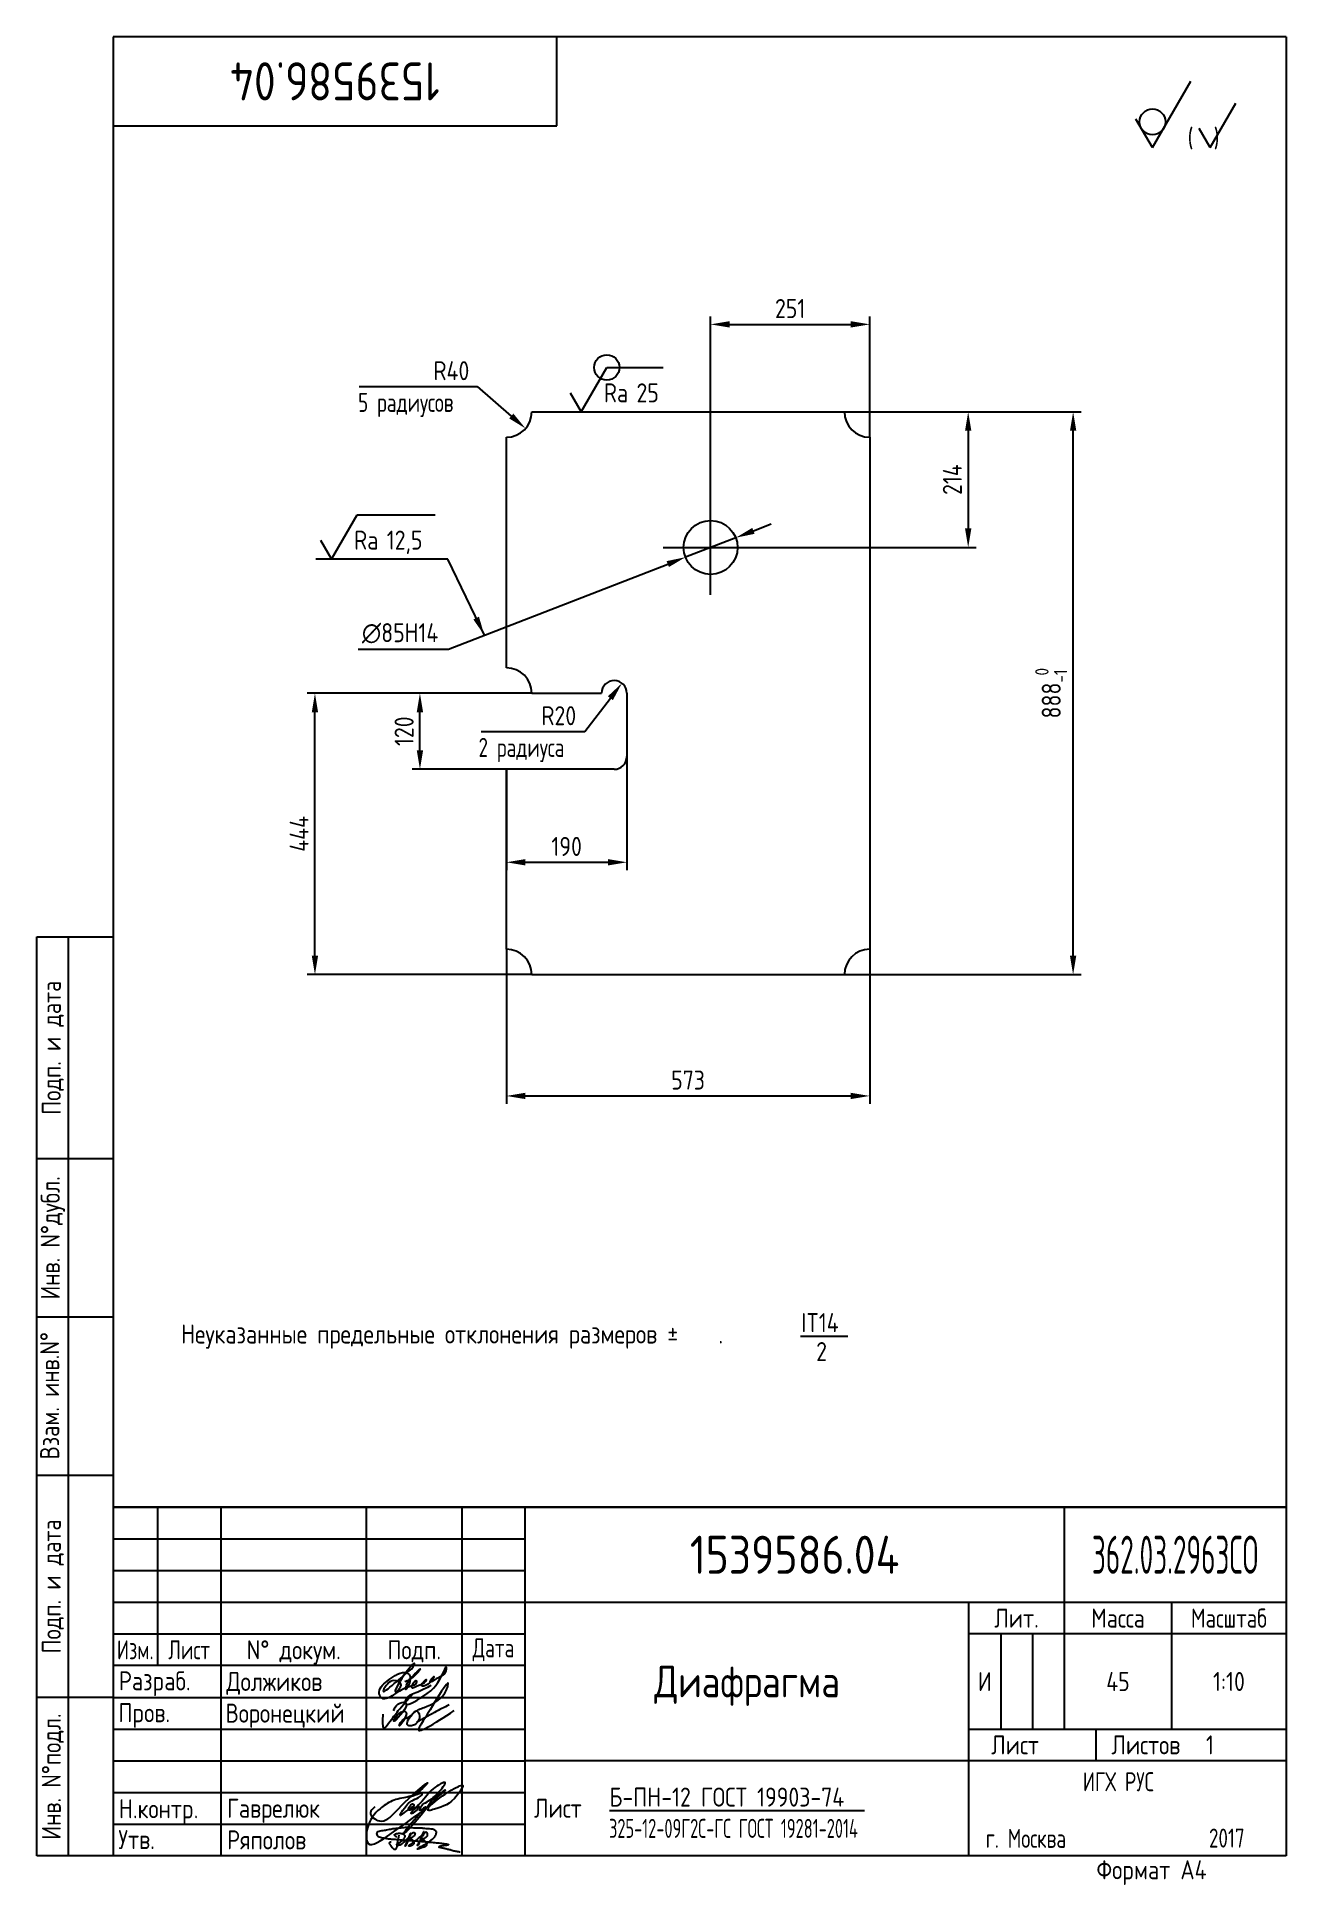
# Paper-space layout 'A4_protect' of a CAD drawing. Header units: millimetres. Extents: x 254 to 451, y 0 to 292.
# The model-space entities are those that its viewports show. They can reach past a viewport. Long polylines and large blocks are cut down to what shows.
import ezdxf
from ezdxf.enums import TextEntityAlignment as Align

# ---------------------------------------------------------------- set-up
doc = ezdxf.new("R2010")
doc.units = ezdxf.units.MM
doc.header["$LTSCALE"] = 0.3
doc.linetypes.add('CENTER', pattern=[50.8, 31.75, -6.35, 6.35, -6.35])
for name, color, linetype in [('Bord', 1, 'Continuous'), ('Cen', 5, 'CENTER'), ('Cont', 6, 'Continuous'), ('Dim', 7, 'Continuous'), ('Text', 3, 'Continuous'), ('Textb', 6, 'Continuous'), ('Vporti', 7, 'Continuous')]:
    doc.layers.add(name, color=color, linetype=linetype)
doc.layers.get('Vporti').off()
doc.styles.add('Style1', font='romans.shx', dxfattribs={"width": 0.8})
doc.dimstyles.new('DIA10', dxfattribs={"dimscale": 10, "dimtxt": 3, "dimasz": 3, "dimexe": 0.18, "dimexo": 0.0625, "dimgap": 1, "dimtad": 1, "dimtih": 1, "dimtoh": 1, "dimdec": 0, "dimdsep": 46, "dimtxsty": 'Style1', "dimcen": 0, "dimclrt": 3, "dimadec": 0, "dimazin": 0, "dimtfac": 1, "dimtdec": 0, "dimtmove": 0, "dimatfit": 3, "dimfxl": 1, "dimtolj": 1, "dimarcsym": 0})
doc.dimstyles.new('Lin_10', dxfattribs={"dimscale": 10, "dimtxt": 3, "dimasz": 3, "dimexe": 1.25, "dimexo": 0, "dimgap": 1, "dimtad": 1, "dimdec": 1, "dimtxsty": 'Style1', "dimcen": 2.5, "dimclrt": 3, "dimadec": 0, "dimazin": 0, "dimtfac": 1, "dimtdec": 1, "dimtmove": 0, "dimatfit": 3, "dimldrblk": 'DOT', "dimfxl": 1, "dimarcsym": 0})
doc.dimstyles.new('Rad-10', dxfattribs={"dimscale": 10, "dimtxt": 3, "dimasz": 3, "dimexe": 1.25, "dimexo": 0, "dimgap": 1, "dimtad": 1, "dimtoh": 1, "dimdec": 3, "dimtxsty": 'Style1', "dimcen": 2.5, "dimclrt": 3, "dimadec": 0, "dimazin": 0, "dimtfac": 1, "dimtdec": 3, "dimtmove": 1, "dimatfit": 1, "dimfxl": 1, "dimarcsym": 0})

# ---------------------------------------------------------------- blocks, each defined once
blk = doc.blocks.new('A4')
at = {"layer": 'Bord'}
for p, q in [((20, 55), (85, 55)), ((20, 50), (85, 50)), ((20, 45), (85, 45)), ((160, 40), (160, 25)), ((165, 40), (165, 25)), ((20, 30), (85, 30)), ((20, 25), (85, 25)), ((20, 20), (85, 20)), ((20, 15), (85, 15)), ((20, 10), (85, 10))]:
    blk.add_line(p, q, dxfattribs=at)
at = {"layer": 'Cont'}
for p, q in [((205, 292), (20, 292)), ((20, 292), (20, 5)), ((90, 278), (90, 292)), ((205, 292), (205, 5)), ((20, 278), (90, 278)), ((8, 5), (8, 150)), ((8, 150), (20, 150)), ((13, 5), (13, 150)), ((8, 115), (20, 115)), ((20, 90), (8, 90)), ((20, 65), (8, 65)), ((205, 60), (20, 60)), ((20, 60), (205, 60)), ((27, 60), (27, 35)), ((37, 60), (37, 5)), ((60, 5), (60, 60)), ((75, 60), (75, 5)), ((85, 5), (85, 60)), ((170, 60), (170, 25)), ((85, 45), (205, 45)), ((155, 5), (155, 45)), ((187, 25), (187, 45)), ((20, 40), (85, 40)), ((205, 40), (155, 40)), ((85, 35), (20, 35)), ((20, 30), (8, 30)), ((155, 25), (205, 25)), ((175, 25), (175, 20)), ((205, 20), (85, 20)), ((20, 5), (8, 5)), ((205, 5), (20, 5))]:
    blk.add_line(p, q, dxfattribs=at)
at = {"layer": 'Text', "style": 'Style1', "width": 0.8}
for s, p in [('Подп. и дата', (10.5, 132.5)), ('Инв. N%%dдубл.', (10.5, 102.5)), ('Взам. инв.N%%d ', (10, 78.38)), ('Подп. и дата', (10.5, 47.5)), ('Инв. N%%dподл.', (10.5, 17.5))]:
    blk.add_text(s, height=3, rotation=90, dxfattribs=at).set_placement(p, align=Align.MIDDLE)
at = {"layer": 'Text', "style": 'Style1'}
for s, width, p in [('Лит.', 0.8, (162.5, 42.5)), ('Масса', 0.8, (178.5, 42.5)), ('Масштаб', 0.75, (196, 42.5)), ('Изм.', 0.7, (23.5, 37.5)), ('Лист', 0.7, (32, 37.5)), ('N%%d докум.', 0.8, (48.5, 37.5)), ('Подп.', 0.8, (67.5, 37.5)), ('Лист', 0.8, (162.27, 22.5)), ('Листов', 0.8, (182.9, 22.5))]:
    blk.add_text(s, height=3, dxfattribs=dict(at, width=width)).set_placement(p, align=Align.MIDDLE_CENTER)
at = {"layer": 'Text', "style": 'Style1', "width": 0.7}
for s, p in [('Дата', (80, 37.5)), ('ИГХ РУС', (178.57, 16.69))]:
    blk.add_text(s, height=3, dxfattribs=at).set_placement(p, align=Align.MIDDLE)
at = {"layer": 'Text', "style": 'Style1'}
for s, width, p in [('Разpаб.', 0.8, (20.92, 31.1)), ('Пpов.', 0.8, (20.84, 26.08)), ('Н.контp.', 0.8, (20.92, 10.92)), ('Утв.', 0.8, (20.84, 6.06)), ('г. Москва', 0.7, (157.64, 6.25)), ('Фоpмат А4', 0.8, (175.11, 1.29))]:
    blk.add_text(s, height=3, dxfattribs=dict(at, width=width)).set_placement(p)
for tag, p, width in [('ФИО', (39, 31), 0.8), ('ФИО', (39, 26), 0.8), ('ГОСТ_СОРТАМЕНТА', (98.19, 14), 0.8), ('ФИО', (39, 11), 0.8), ('ФИО', (39, 6), 0.8), ('2017', (192.85, 6.29), 0.7)]:
    blk.add_attdef(tag, p, '', height=3, dxfattribs=dict(at, width=width))
at = {"layer": 'Text', "style": 'Style1', "width": 0.8}
for tag, p in [('И', (157.49, 32.5)), ('700', (178.5, 32.5)), ('1:20', (196, 32.5))]:
    blk.add_attdef(tag, text='', height=3, dxfattribs=at).set_placement(p, align=Align.MIDDLE)
blk.add_attdef('Сборочный_чертеж', text='', height=3, dxfattribs=at).set_placement((120, 21.3), align=Align.CENTER)
for tag, p in [('1', (171.12, 22.5)), ('2', (193, 22.5))]:
    blk.add_attdef(tag, text='', height=3, dxfattribs=at).set_placement(p, align=Align.MIDDLE_CENTER)
blk.add_attdef('ЛИСТ', text='', height=3, dxfattribs=at).set_placement((85.99, 12.5), align=Align.MIDDLE_LEFT)
at = {"layer": 'Text', "style": 'Style1', "width": 0.7}
blk.add_attdef('%%OГОСТ_ТЕХ._ТРЕБОВАНИЙ', text='', height=3, dxfattribs=at).set_placement((98.19, 8), align=Align.BOTTOM_LEFT)
at = {"layer": 'Textb', "style": 'Style1', "width": 0.8}
blk.add_attdef('1234567', (81, 290), '', height=6, rotation=180, dxfattribs=at)
blk.add_attdef('1234567', (123.4, 48), '', height=6, dxfattribs=at)
for tag, height, p in [('123ХЯ', 6, (183.62, 48)), ('НАИМЕНОВАНИЕ', 5, (120, 30))]:
    blk.add_attdef(tag, text='', height=height, dxfattribs=at).set_placement(p, align=Align.CENTER)
blk = doc.blocks.new('sherISO_12')
at = {"layer": 'Cont'}
for q in [(-15, -6.96), (-23.66, -12.96)]:
    blk.add_line((-21.06, -17.46), q, dxfattribs=at)
blk.add_circle((-21.06, -13.39), 2.03, dxfattribs=at)
at = {"layer": 'Text'}
for q in [(-7.92, -10.46), (-13.69, -14.46)]:
    blk.add_line((-11.96, -17.46), q, dxfattribs=at)
at = {"layer": 'Text', "style": 'Style1', "width": 0.8}
blk.add_text('(  )', height=3, dxfattribs=at).set_placement((-15.53, -17.46))
blk = doc.blocks.new('A$C3427693D')
at = {"layer": 'Text'}
blk.add_line((0, 3.92), (7.46, 3.92), dxfattribs=at)
at = {"layer": 'Text', "style": 'Style1', "width": 0.8}
for s, p in [('IT14', (0.13, 4.57)), ('2', (2.49, 0))]:
    blk.add_text(s, height=3, dxfattribs=at).set_placement(p)
blk = doc.blocks.new('*D12')
at = {"layer": 'Defpoints', "color": 0, "transparency": 16777216}
for p in [(5191.2, 1612.3), (5764.2, 1612.3), (5764.2, 1380.8)]:
    blk.add_point(p, dxfattribs=at)
at = {"layer": 'Dim', "color": 0, "lineweight": -2, "transparency": 16777216}
for p, q in [((5191.2, 1612.3), (5191.2, 1368.3)), ((5764.2, 1612.3), (5764.2, 1368.3)), ((5221.2, 1380.8), (5734.2, 1380.8))]:
    blk.add_line(p, q, dxfattribs=at)
at = {"layer": 'Dim', "color": 0, "transparency": 16777216}
for points in [[(5221.2, 1385.8), (5221.2, 1375.8), (5191.2, 1380.8)], [(5734.2, 1385.8), (5734.2, 1375.8), (5764.2, 1380.8)]]:
    blk.add_solid(points, dxfattribs=at)
at = {"layer": 'Dim', "color": 3, "transparency": 16777216, "insert": (5477.7, 1405.8), "char_height": 30, "attachment_point": 5, "style": 'Style1'}
blk.add_mtext('573', dxfattribs=at)
blk = doc.blocks.new('_Dot')
at = {"color": 0, "linetype": 'ByBlock', "lineweight": -2}
blk.add_line((-0.5, 0), (-1, 0), dxfattribs=at)
at = {"color": 0, "linetype": 'ByBlock', "const_width": 0.5}
blk.add_lwpolyline([(-0.25, 0, 1), (0.25, 0, 1)], format="xyb", close=True, dxfattribs=at)
blk = doc.blocks.new('*D13')
at = {"layer": 'Defpoints', "color": 0, "transparency": 16777216}
for p in [(5724.2, 2460.3), (6085, 2460.3), (5724.2, 1572.3)]:
    blk.add_point(p, dxfattribs=at)
at = {"layer": 'Dim', "color": 0, "lineweight": -2, "transparency": 16777216}
for p, q in [((5724.2, 2460.3), (6097.5, 2460.3)), ((6085, 1602.3), (6085, 2430.3)), ((5724.2, 1572.3), (6097.5, 1572.3))]:
    blk.add_line(p, q, dxfattribs=at)
at = {"layer": 'Dim', "color": 0, "transparency": 16777216}
for points in [[(6080, 2430.3), (6090, 2430.3), (6085, 2460.3)], [(6080, 1602.3), (6090, 1602.3), (6085, 1572.3)]]:
    blk.add_solid(points, dxfattribs=at)
at = {"layer": 'Dim', "color": 3, "transparency": 16777216, "insert": (6050.5, 2016.3), "char_height": 30, "attachment_point": 5, "rotation": 90, "style": 'Style1'}
blk.add_mtext('\\A1;888{\\H0.7x;\\S 0^ -1;}', dxfattribs=at)
blk = doc.blocks.new('*D14')
at = {"layer": 'Defpoints', "color": 0, "transparency": 16777216}
for p in [(4889.2, 2016.3), (5231.2, 2016.3), (5231.2, 1572.3)]:
    blk.add_point(p, dxfattribs=at)
at = {"layer": 'Dim', "color": 0, "lineweight": -2, "transparency": 16777216}
for p, q in [((5231.2, 2016.3), (4876.7, 2016.3)), ((4889.2, 1602.3), (4889.2, 1986.3)), ((5231.2, 1572.3), (4876.7, 1572.3))]:
    blk.add_line(p, q, dxfattribs=at)
at = {"layer": 'Dim', "color": 0, "transparency": 16777216}
for points in [[(4884.2, 1986.3), (4894.2, 1986.3), (4889.2, 2016.3)], [(4884.2, 1602.3), (4894.2, 1602.3), (4889.2, 1572.3)]]:
    blk.add_solid(points, dxfattribs=at)
at = {"layer": 'Dim', "color": 3, "transparency": 16777216, "insert": (4864.2, 1794.3), "char_height": 30, "attachment_point": 5, "rotation": 90, "style": 'Style1'}
blk.add_mtext('444', dxfattribs=at)
blk = doc.blocks.new('*D15')
at = {"layer": 'Defpoints', "color": 0, "transparency": 16777216}
for p in [(5054.8, 2016.3), (5231.2, 2016.3), (5191.2, 1896.3)]:
    blk.add_point(p, dxfattribs=at)
at = {"layer": 'Dim', "color": 0, "lineweight": -2, "transparency": 16777216}
for p, q in [((5231.2, 2016.3), (5042.3, 2016.3)), ((5054.8, 1926.3), (5054.8, 1986.3)), ((5191.2, 1896.3), (5042.3, 1896.3))]:
    blk.add_line(p, q, dxfattribs=at)
at = {"layer": 'Dim', "color": 0, "transparency": 16777216}
for points in [[(5049.8, 1986.3), (5059.8, 1986.3), (5054.8, 2016.3)], [(5049.8, 1926.3), (5059.8, 1926.3), (5054.8, 1896.3)]]:
    blk.add_solid(points, dxfattribs=at)
at = {"layer": 'Dim', "color": 3, "transparency": 16777216, "insert": (5029.8, 1956.3), "char_height": 30, "attachment_point": 5, "rotation": 90, "style": 'Style1'}
blk.add_mtext('120', dxfattribs=at)
blk = doc.blocks.new('*D16')
at = {"layer": 'Defpoints', "color": 0, "transparency": 16777216}
for p in [(5191.2, 1896.3), (5381.2, 1916.3), (5381.2, 1749.5)]:
    blk.add_point(p, dxfattribs=at)
at = {"layer": 'Dim', "color": 0, "lineweight": -2, "transparency": 16777216}
for p, q in [((5191.2, 1896.3), (5191.2, 1737)), ((5381.2, 1916.3), (5381.2, 1737)), ((5221.2, 1749.5), (5351.2, 1749.5))]:
    blk.add_line(p, q, dxfattribs=at)
at = {"layer": 'Dim', "color": 0, "transparency": 16777216}
for points in [[(5221.2, 1754.5), (5221.2, 1744.5), (5191.2, 1749.5)], [(5351.2, 1754.5), (5351.2, 1744.5), (5381.2, 1749.5)]]:
    blk.add_solid(points, dxfattribs=at)
at = {"layer": 'Dim', "color": 3, "transparency": 16777216, "insert": (5286.2, 1774.5), "char_height": 30, "attachment_point": 5, "style": 'Style1'}
blk.add_mtext('190', dxfattribs=at)
blk = doc.blocks.new('A$C6CF913E7')
at = {"layer": 'Text'}
blk.add_circle((0, 0), 2, dxfattribs=at)
blk = doc.blocks.new('sherISO_07')
at = {"layer": 'Text'}
blk.add_line((4.04, 7), (12.93, 7), dxfattribs=at)
blk.add_lwpolyline([(-1.73, 3), (0, 0), (4.04, 7)], dxfattribs=at)
blk.add_blockref('A$C6CF913E7', (4.04, 7))
at = {"layer": 'Text', "style": 'Style1', "width": 0.8}
blk.add_text('Ra', height=3, dxfattribs=at).set_placement((3.58, 1.5))
blk.add_attdef('25', (8.73, 1.5), '', height=3, dxfattribs=at)
blk = doc.blocks.new('*D17')
at = {"layer": 'Defpoints', "color": 0, "transparency": 16777216}
for p in [(5191.2, 2460.3), (5221.4, 2434)]:
    blk.add_point(p, dxfattribs=at)
at = {"layer": 'Dim', "color": 0, "lineweight": -2, "transparency": 16777216}
for p, q in [((5073.6, 2500.2), (5145.3, 2500.2)), ((5145.3, 2500.2), (5198.8, 2453.7))]:
    blk.add_line(p, q, dxfattribs=at)
at = {"layer": 'Dim', "color": 0, "transparency": 16777216}
blk.add_solid([(5202.1, 2457.5), (5195.5, 2449.9), (5221.4, 2434)], dxfattribs=at)
at = {"layer": 'Dim', "color": 3, "transparency": 16777216, "insert": (5104.4, 2525.2), "char_height": 30, "attachment_point": 5, "style": 'Style1'}
blk.add_mtext('R40', dxfattribs=at)
blk = doc.blocks.new('*D18')
at = {"layer": 'Defpoints', "color": 0, "transparency": 16777216}
for p in [(5361.2, 2016.3), (5373.4, 2032.1)]:
    blk.add_point(p, dxfattribs=at)
at = {"layer": 'Dim', "color": 0, "lineweight": -2, "transparency": 16777216}
for p, q in [((5314.7, 1955.8), (5355.1, 2008.3)), ((5242.9, 1955.8), (5314.7, 1955.8))]:
    blk.add_line(p, q, dxfattribs=at)
at = {"layer": 'Dim', "color": 0, "transparency": 16777216}
blk.add_solid([(5351.2, 2011.4), (5359.1, 2005.3), (5373.4, 2032.1)], dxfattribs=at)
at = {"layer": 'Dim', "color": 3, "transparency": 16777216, "insert": (5273.8, 1980.8), "char_height": 30, "attachment_point": 5, "style": 'Style1'}
blk.add_mtext('R20', dxfattribs=at)
blk = doc.blocks.new('*D19')
at = {"layer": 'Defpoints', "color": 0, "transparency": 16777216}
for p in [(5764.2, 2598.3), (5764.2, 2420.3), (5513.2, 2321.3)]:
    blk.add_point(p, dxfattribs=at)
at = {"layer": 'Dim', "color": 0, "lineweight": -2, "transparency": 16777216}
for p, q in [((5513.2, 2321.3), (5513.2, 2610.8)), ((5543.2, 2598.3), (5734.2, 2598.3)), ((5764.2, 2420.3), (5764.2, 2610.8))]:
    blk.add_line(p, q, dxfattribs=at)
at = {"layer": 'Dim', "color": 0, "transparency": 16777216}
for points in [[(5543.2, 2603.3), (5543.2, 2593.3), (5513.2, 2598.3)], [(5734.2, 2603.3), (5734.2, 2593.3), (5764.2, 2598.3)]]:
    blk.add_solid(points, dxfattribs=at)
at = {"layer": 'Dim', "color": 3, "transparency": 16777216, "insert": (5638.7, 2623.3), "char_height": 30, "attachment_point": 5, "style": 'Style1'}
blk.add_mtext('251', dxfattribs=at)
blk = doc.blocks.new('*D20')
at = {"layer": 'Defpoints', "color": 0, "transparency": 16777216}
for p in [(5724.2, 2460.3), (5588.2, 2246.3), (5919.5, 2246.3)]:
    blk.add_point(p, dxfattribs=at)
at = {"layer": 'Dim', "color": 0, "lineweight": -2, "transparency": 16777216}
for p, q in [((5724.2, 2460.3), (5932, 2460.3)), ((5919.5, 2430.3), (5919.5, 2276.3)), ((5588.2, 2246.3), (5932, 2246.3))]:
    blk.add_line(p, q, dxfattribs=at)
at = {"layer": 'Dim', "color": 0, "transparency": 16777216}
for points in [[(5914.5, 2430.3), (5924.5, 2430.3), (5919.5, 2460.3)], [(5914.5, 2276.3), (5924.5, 2276.3), (5919.5, 2246.3)]]:
    blk.add_solid(points, dxfattribs=at)
at = {"layer": 'Dim', "color": 3, "transparency": 16777216, "insert": (5894.5, 2353.3), "char_height": 30, "attachment_point": 5, "rotation": 90, "style": 'Style1'}
blk.add_mtext('214', dxfattribs=at)
blk = doc.blocks.new('*D21')
at = {"layer": 'Defpoints', "color": 0, "transparency": 16777216}
for p in [(5552.9, 2261.6), (5473.6, 2230.9)]:
    blk.add_point(p, dxfattribs=at)
at = {"layer": 'Dim', "color": 0, "lineweight": -2, "transparency": 16777216}
for p, q in [((5580.8, 2272.5), (5608.8, 2283.4)), ((5552.9, 2261.6), (5473.6, 2230.9)), ((5099.8, 2085.8), (5445.7, 2220)), ((4957.3, 2085.8), (5099.8, 2085.8))]:
    blk.add_line(p, q, dxfattribs=at)
at = {"layer": 'Dim', "color": 0, "transparency": 16777216}
for points in [[(5579, 2277.2), (5582.6, 2267.8), (5552.9, 2261.6)], [(5443.8, 2224.7), (5447.5, 2215.4), (5473.6, 2230.9)]]:
    blk.add_solid(points, dxfattribs=at)
at = {"layer": 'Dim', "color": 3, "transparency": 16777216, "insert": (5023.5, 2110.8), "char_height": 30, "attachment_point": 5, "style": 'Style1'}
blk.add_mtext('\\A1;∅85H14', dxfattribs=at)
blk = doc.blocks.new('sherISO_01')
at = {"layer": 'Text'}
blk.add_line((4.04, 7), (16.36, 7), dxfattribs=at)
blk.add_lwpolyline([(-1.73, 3), (0, 0), (4.04, 7)], dxfattribs=at)
at = {"layer": 'Text', "style": 'Style1', "width": 0.8}
blk.add_text('Ra', height=3, dxfattribs=at).set_placement((3.58, 1.5))
blk.add_attdef('12,5', (8.73, 1.5), '', height=3, dxfattribs=at)

msp = doc.modelspace()

# ---------------------------------------------------------------- linework, layer by layer
at = {"layer": 'Cen'}
for p, q in [((5513.2454, 2171.2653), (5513.2454, 2321.2653)), ((5438.2454, 2246.2653), (5588.2454, 2246.2653))]:
    msp.add_line(p, q, dxfattribs=at)
at = {"layer": 'Cont'}
for p, q in [((5231.2454, 2460.2653), (5724.2454, 2460.2653)), ((5191.2454, 2056.2653), (5191.2454, 2420.2653)), ((5764.2454, 2420.2653), (5764.2454, 1612.2653)), ((5231.2454, 2016.2653), (5341.2454, 2016.2653)), ((5381.2454, 2016.2653), (5381.2454, 1916.2653)), ((5191.2454, 1612.2653), (5191.2454, 1896.2653)), ((5361.2454, 1896.2653), (5191.2454, 1896.2653)), ((5231.2454, 1572.2653), (5724.2454, 1572.2653))]:
    msp.add_line(p, q, dxfattribs=at)
msp.add_circle((5513.2454, 2246.2653), 42.5, dxfattribs=at)
for centre, radius, start, end in [((5191.2454, 2460.2653), 40, 270, 0), ((5764.2454, 2460.2653), 40, 180, 270), ((5191.2454, 2016.2653), 40, 0, 90), ((5361.2454, 2016.2653), 20, 0, 180), ((5361.2454, 1916.2653), 20, 270, 0), ((5191.2454, 1572.2653), 40, 0, 90), ((5764.2454, 1572.2653), 40, 90, 180)]:
    msp.add_arc(centre, radius, start, end, dxfattribs=at)
at = {"layer": 'Dim'}
for p, q in [((4959.0286, 2500.1686), (5073.582, 2500.1686)), ((5098.8348, 2227.8822), (4890.5792, 2227.8822)), ((5151.1917, 1955.7688), (5242.9407, 1955.7688))]:
    msp.add_line(p, q, dxfattribs=at)

# ---------------------------------------------------------------- block references
at = {"layer": 'Dim', "xscale": 10, "yscale": 10, "zscale": 10}
for name, p, values in [('sherISO_07', (5309.0848, 2460.2653), {'25': '25'}), ('sherISO_01', (4915.1649, 2227.8822), {'12,5': '12,5'})]:
    msp.add_blockref(name, p, dxfattribs=at).add_auto_attribs(values)

# ---------------------------------------------------------------- texts
at = {"layer": 'Dim', "color": 3, "style": 'Style1', "width": 0.7}
for s, p in [('5 радиусов', (4957.3136, 2460.1686)), ('2 радиуса', (5147.1962, 1915.7688))]:
    msp.add_text(s, height=30, dxfattribs=at).set_placement(p)

# ---------------------------------------------------------------- dimensions: what is measured, and where the dimension line sits
at = {"layer": 'Dim'}
for base, p1, p2, picture, middle in [((5764.2454, 2598.2507), (5513.2454, 2321.2653), (5764.2454, 2420.2653), '*D19', (5638.7454, 2623.2507)), ((5381.2454, 1749.4869), (5191.2454, 1896.2653), (5381.2454, 1916.2653), '*D16', (5286.2454, 1774.4869)), ((5764.2454, 1380.7662), (5191.2454, 1612.2653), (5764.2454, 1612.2653), '*D12', (5477.7454, 1405.7662))]:
    dim = msp.add_linear_dim(base=base, p1=p1, p2=p2, dimstyle='Lin_10', dxfattribs=at)
    dim.commit()
    dim.dimension.update_dxf_attribs({"geometry": picture, "text_midpoint": middle})
for center, mpoint, picture, middle in [((5191.2454, 2460.2653), (5221.4466, 2434.0378), '*D17', (5145.2963, 2500.1686)), ((5361.2454, 2016.2653), (5373.4486, 2032.1109), '*D18', (5314.6549, 1955.7688))]:
    dim = msp.add_radius_dim(center=center, mpoint=mpoint, dimstyle='Rad-10', dxfattribs=at)
    dim.commit()
    dim.dimension.update_dxf_attribs({"geometry": picture, "text_midpoint": middle, "dimtype": 164})
for base, p1, p2, picture, middle in [((5919.4551, 2246.2653), (5724.2454, 2460.2653), (5588.2454, 2246.2653), '*D20', (5894.4551, 2353.2653)), ((4889.2317, 2016.2653), (5231.2454, 1572.2653), (5231.2454, 2016.2653), '*D14', (4864.2317, 1794.2653)), ((5054.8071, 2016.2653), (5191.2454, 1896.2653), (5231.2454, 2016.2653), '*D15', (5029.8071, 1956.2653))]:
    dim = msp.add_linear_dim(base=base, p1=p1, p2=p2, angle=90, dimstyle='Lin_10', dxfattribs=at)
    dim.commit()
    dim.dimension.update_dxf_attribs({"geometry": picture, "text_midpoint": middle})
dim = msp.add_linear_dim(base=(6085.0306, 2460.2653), p1=(5724.2454, 1572.2653), p2=(5724.2454, 2460.2653), angle=90, text='\\A1;<>{\\H0.7x;\\S 0^ -1;}', dimstyle='Lin_10', dxfattribs=at)
dim.commit()
dim.dimension.update_dxf_attribs({"geometry": '*D13', "text_midpoint": (6050.5306, 2016.2653)})
dim = msp.add_diameter_dim_2p(p1=(5552.8658, 2261.6429), p2=(5473.6249, 2230.8877), text='<>H14', dimstyle='DIA10', dxfattribs=at)
dim.commit()
dim.dimension.update_dxf_attribs({"geometry": '*D21', "text_midpoint": (5023.5373, 2085.8068), "dimtype": 163})

# ---------------------------------------------------------------- leaders
msp.add_leader([(5156.4137, 2107.7709), (5098.8348, 2227.8822)], dimstyle='DIA10', dxfattribs=at)

psp = doc.layouts.new('A4_protect')

# ---------------------------------------------------------------- linework, layer by layer
at = {"layer": 'Cont'}
psp.add_line((451.13, 292), (451.13, 5), dxfattribs=at)
at = {"layer": 'Text'}
for points, knots in [([(310.65, 31.1), (311.07, 32.02), (311.61, 33.2), (313.87, 35.77), (313.43, 34.6), (311.92, 33.57), (307.71, 29.46), (309.37, 32.21), (310.35, 32.89), (311.91, 32.2), (311.27, 31.39), (310.75, 30.7), (310.59, 30.97), (310.63, 31.05), (310.65, 31.1)], [0, 0, 0, 0, 4.062617, 5.226919, 5.800291, 6.663227, 11.774431, 12.938639, 14.11351, 15.354081, 16.396133, 16.918576, 17.03251, 17.182794, 17.182794, 17.182794, 17.182794]), ([(316.3, 31.88), (315.54, 31.47), (314.22, 30.74), (312.35, 30.16), (312.03, 28.23), (316.96, 31.33), (317.28, 31.94), (318.7, 34.96), (318.66, 33.53), (317.79, 33.4), (315.6, 31.93), (316.91, 33.68), (316.38, 32.17), (313.85, 31.06), (315.74, 33.23), (315.2, 32.03), (314.47, 32.06), (312.6, 30.82), (313.94, 33.08), (314.06, 31.98), (312.15, 31.54), (310.88, 30.71), (308.74, 29.36), (307.69, 31.09), (309.19, 32.51), (310.6, 33.47), (311.88, 34.11), (312.84, 33.7), (313.25, 32.71), (311.95, 30.39), (312.65, 32.68), (313.25, 33.13), (314.9, 34.94), (313.91, 33.49), (313.18, 32.95), (312.38, 32.55), (312.13, 32.43)], [0, 0, 0, 0, 2.703743, 4.672825, 5.02799, 7.955933, 13.437489, 13.883188, 14.189441, 16.413959, 17.478513, 18.47964, 18.959294, 20.910841, 22.003091, 22.470554, 23.533771, 24.710748, 26.01626, 26.201331, 27.488187, 30.382065, 32.258784, 33.069724, 35.439902, 37.010787, 38.612861, 39.32109, 39.818865, 41.83144, 42.782113, 44.494961, 45.867914, 46.467245, 48.290622, 49.101188, 49.101188, 49.101188, 49.101188]), ([(310.38, 27.91), (310.54, 28.29), (310.86, 29.04), (313.36, 29.6), (311.55, 27.15), (310.04, 25.81), (311.09, 27.81), (313.23, 27.88), (310.76, 24.58), (311.82, 26.79), (312.99, 26.69), (313.96, 28.19), (314.8, 26.81), (313.96, 25.48), (311.93, 25.47), (313.51, 27.88), (315.92, 28.55), (318.29, 29.83), (319.78, 34.26), (316, 27.73), (313.33, 23.59), (316.8, 25.86), (319.94, 27.91)], [0, 0, 0, 0, 1.213353, 2.399709, 5.497648, 5.861317, 7.611627, 8.43806, 10.837371, 11.583123, 13.461301, 14.534506, 15.162086, 17.217848, 17.944717, 20.123775, 21.948027, 26.460707, 27.144718, 34.52243, 35.159468, 41.304292, 41.304292, 41.304292, 41.304292]), ([(308.69, 27.35), (308.65, 26.9), (308.59, 26.24), (308.74, 24.7), (310.08, 26.6), (311.21, 28.03), (312.59, 29.64), (313.39, 30.58)], [0, 0, 0, 0, 1.523947, 2.237958, 3.351836, 5.856423, 9.374056, 9.374056, 9.374056, 9.374056]), ([(319.12, 28.8), (318.35, 28.41), (316.64, 27.54), (314.96, 26.58), (314.04, 26.06)], [0, 0, 0, 0, 2.587978, 5.77327, 5.77327, 5.77327, 5.77327]), ([(307.43, 12.72), (307.1, 12.41), (306.22, 11.61), (308.6, 9.75), (311.74, 13), (313.23, 14.62), (316.12, 16.84), (314.22, 14.76), (312.81, 14.24), (310.11, 13.85), (307.81, 12.19), (306.08, 10.15), (305.93, 5.63), (312.09, 10), (315.84, 12.61), (319.12, 15.31), (321.79, 16.44), (319.47, 13.1), (318.18, 12.79), (314.87, 11.73), (317.14, 14.16), (319.21, 15.88), (316.51, 14.07), (315.41, 11.97), (310.63, 6.85), (313.23, 10.33), (316.34, 13.55), (314.21, 11.75), (314.76, 13.07), (315.93, 13.6), (317.11, 14.46), (319.37, 17.31), (315.75, 15.2), (315.45, 13.89), (312.41, 11.29), (314.02, 11.98), (314.63, 13.21), (313.57, 12.43), (312.27, 11.9), (313.32, 13.55), (313.68, 12.83), (312.61, 12.37), (310.8, 10.61), (312.29, 12.85), (313.21, 13.81), (314.36, 14.13), (315.32, 15.16), (314.07, 14.68), (313.03, 14.28)], [0, 0, 0, 0, 1.17994, 3.087717, 5.863103, 12.338328, 12.854096, 14.088578, 16.834551, 19.302558, 21.570562, 25.210018, 27.650956, 31.348291, 40.129863, 44.562748, 45.223917, 46.979401, 51.214655, 52.099288, 55.323111, 56.227801, 58.471865, 60.028126, 65.752911, 68.466223, 71.038525, 71.934922, 72.780229, 73.495807, 76.028152, 77.999346, 80.11892, 83.1954, 85.334448, 86.270878, 87.060466, 88.110212, 88.803314, 89.989889, 90.197567, 90.706974, 92.884587, 94.19917, 96.055742, 97.375783, 97.753899, 99.636325, 99.636325, 99.636325, 99.636325]), ([(310.88, 7.99), (310.83, 8), (310.74, 8.03), (310.64, 8.12), (310.56, 8.19), (310.49, 8.31), (310.58, 8.39), (310.69, 8.46), (310.86, 8.51), (311.07, 8.54), (311.3, 8.57), (311.52, 8.54), (311.75, 8.49), (311.96, 8.4), (312.15, 8.25), (312.16, 8.04), (312.08, 7.88), (311.98, 7.72), (311.88, 7.56), (311.73, 7.4), (311.6, 7.24), (311.45, 7.14), (311.33, 7.04), (311.2, 6.98), (311.06, 6.92), (310.94, 6.86), (310.87, 6.83), (310.82, 6.77), (310.89, 6.72), (310.97, 6.71), (311.1, 6.69), (311.25, 6.69), (311.42, 6.74), (311.63, 6.81), (311.81, 6.96), (311.97, 7.13), (312.14, 7.27), (312.29, 7.43), (312.44, 7.55), (312.55, 7.66), (312.63, 7.76), (312.77, 7.91), (312.89, 8.15), (312.99, 8.3), (313.05, 8.58), (312.93, 8.28), (312.9, 8.06), (312.74, 7.71), (312.66, 7.43), (312.57, 7.19), (312.45, 6.93), (312.37, 6.74), (312.16, 6.39), (312.33, 6.79), (312.42, 7.07), (312.59, 7.36), (312.71, 7.62), (312.78, 7.81), (312.89, 8.02), (313.03, 8.2), (313.1, 8.37), (313.22, 8.5), (313.36, 8.66), (313.55, 8.72), (313.72, 8.65), (313.78, 8.49), (313.73, 8.32), (313.6, 8.13), (313.41, 7.99), (313.25, 7.84), (313.1, 7.78), (313.02, 7.74), (312.83, 7.71), (313.05, 7.69), (313.18, 7.62), (313.35, 7.55), (313.46, 7.41), (313.55, 7.29), (313.59, 7.16), (313.59, 6.99), (313.51, 6.82), (313.33, 6.68), (313.12, 6.56), (312.93, 6.48), (312.72, 6.54), (312.83, 6.72), (312.99, 6.78), (313.15, 6.89), (313.31, 6.98), (313.44, 7.08), (313.56, 7.15), (313.65, 7.23), (313.75, 7.3), (313.86, 7.39), (313.98, 7.49), (314.17, 7.64), (314.36, 7.81), (314.53, 7.99), (314.69, 8.11), (314.82, 8.23), (314.91, 8.36), (315.03, 8.46), (315.12, 8.59), (315.18, 8.7), (315.19, 8.89), (315.05, 8.7), (314.98, 8.56), (314.89, 8.31), (314.8, 8.08), (314.7, 7.84), (314.63, 7.6), (314.53, 7.4), (314.43, 7.17), (314.37, 6.96), (314.31, 6.76), (314.26, 6.65), (314.09, 6.61), (314.32, 6.95), (314.45, 7.16), (314.63, 7.49), (314.76, 7.7), (314.88, 7.94), (315.04, 8.22), (315.17, 8.51), (315.31, 8.69), (315.49, 8.8), (315.66, 8.63), (315.7, 8.43), (315.7, 8.24), (315.65, 8.07), (315.53, 7.95), (315.39, 7.84), (315.23, 7.73), (315.08, 7.65), (314.91, 7.61), (314.81, 7.59), (314.59, 7.6), (314.77, 7.56), (314.86, 7.52), (314.98, 7.5), (315.1, 7.45), (315.22, 7.43), (315.33, 7.34), (315.4, 7.24), (315.49, 7.13), (315.54, 7.01), (315.57, 6.88), (315.59, 6.75), (315.56, 6.61), (315.45, 6.5), (315.3, 6.39), (315.11, 6.35), (314.89, 6.27), (314.68, 6.17), (314.42, 6.1), (314.27, 6.06), (314.12, 6.04), (314.23, 6.2), (314.32, 6.26), (314.52, 6.4), (314.76, 6.5), (315.04, 6.66), (315.25, 6.78), (315.41, 6.85), (315.55, 6.94), (315.69, 7.05), (315.92, 7.2), (316.18, 7.38), (316.45, 7.56), (316.67, 7.74), (316.8, 7.91), (316.93, 8.06), (317, 8.22), (317.08, 8.36), (317.12, 8.54), (317.16, 8.75), (316.91, 9.1), (316.38, 9.21), (315.79, 9.25), (315.27, 9.28), (314.76, 9.35), (314.28, 9.37), (313.8, 9.36), (313.37, 9.4), (312.99, 9.4), (312.67, 9.43), (312.35, 9.45), (312.01, 9.43), (311.67, 9.41), (311.31, 9.35), (310.92, 9.29), (310.56, 9.28), (310.23, 9.23), (309.89, 9.14), (309.48, 9.15), (309.08, 8.99), (308.67, 8.97), (308.28, 8.86), (307.95, 8.81), (307.73, 8.67), (307.68, 8.44), (307.73, 8.22), (307.97, 8), (308.29, 7.95), (308.7, 7.82), (309.18, 7.77), (309.64, 7.67), (310.05, 7.63), (310.43, 7.63), (310.82, 7.56), (311.38, 7.55), (311.95, 7.45), (312.62, 7.48), (313.23, 7.38), (313.84, 7.33), (314.43, 7.33), (315.02, 7.24), (315.7, 7.17), (316.34, 7.16), (316.86, 7.08), (317.31, 7.04), (317.74, 7.02), (318.12, 6.94), (318.43, 6.9), (318.71, 6.86), (318.88, 6.85), (319.12, 6.75), (318.88, 6.68), (318.72, 6.64), (318.41, 6.6), (318.08, 6.54), (317.8, 6.53), (317.35, 6.36), (317.92, 6.29), (318.25, 6.21), (318.78, 6.09), (319.31, 5.97), (319.87, 5.77), (320.35, 5.7), (320.68, 5.65), (320.81, 5.63), (320.88, 5.62)], [0, 0, 0, 0, 0.153866, 0.270441, 0.388867, 0.510533, 0.592156, 0.71333, 0.90842, 1.11344, 1.349254, 1.61246, 1.782219, 2.047249, 2.291879, 2.451528, 2.651081, 2.806158, 3.017979, 3.227348, 3.462381, 3.633009, 3.75766, 3.920516, 4.080796, 4.214529, 4.291786, 4.349969, 4.397594, 4.50822, 4.594826, 4.799244, 4.954392, 5.128468, 5.437537, 5.632649, 5.842485, 6.094987, 6.293219, 6.410959, 6.551192, 6.687808, 7.022147, 7.294342, 7.425356, 7.52079, 7.946481, 8.313051, 8.59833, 8.833695, 9.090496, 9.427695, 9.601191, 9.883219, 10.093306, 10.673943, 10.798776, 10.974628, 11.287247, 11.486184, 11.648652, 11.848902, 12.027194, 12.25348, 12.40059, 12.537783, 12.716293, 12.91523, 13.208551, 13.438489, 13.549668, 13.67779, 13.77127, 13.930001, 14.029091, 14.272112, 14.434836, 14.547084, 14.739051, 14.830983, 15.061241, 15.268922, 15.500489, 15.788979, 15.879568, 16.024283, 16.221854, 16.418714, 16.593102, 16.783247, 16.91018, 17.018213, 17.135263, 17.278205, 17.430482, 17.620087, 17.979626, 18.191789, 18.388716, 18.565718, 18.714854, 18.857929, 19.039974, 19.171375, 19.283034, 19.400085, 19.618058, 19.882245, 20.150781, 20.377854, 20.649532, 20.89723, 21.042543, 21.40016, 21.557817, 21.667145, 21.752781, 21.926256, 22.412297, 22.813145, 22.961412, 23.171289, 23.607257, 23.940428, 24.110007, 24.291214, 24.48084, 24.697609, 24.904078, 25.034245, 25.218018, 25.407651, 25.573473, 25.787447, 25.930292, 26.051316, 26.18846, 26.285312, 26.406799, 26.52425, 26.630463, 26.793722, 26.898606, 27.029313, 27.171012, 27.314101, 27.419918, 27.580557, 27.709367, 27.829268, 28.024364, 28.266961, 28.41242, 28.705761, 28.989137, 29.187748, 29.233768, 29.332802, 29.529535, 29.667094, 30.039923, 30.332117, 30.61061, 30.769982, 30.856778, 31.109923, 31.313488, 31.656425, 32.066331, 32.296628, 32.49714, 32.710276, 32.891468, 33.014834, 33.177747, 33.444503, 33.618009, 34.409008, 34.914636, 35.419802, 35.95397, 36.458179, 36.88069, 37.388403, 37.738353, 38.034261, 38.353468, 38.693154, 39.037638, 39.391136, 39.787481, 40.203773, 40.488977, 40.784975, 41.26625, 41.668005, 42.070065, 42.499388, 42.869834, 43.079573, 43.213439, 43.554591, 43.717296, 44.153724, 44.506336, 45.019111, 45.587859, 45.90191, 46.270392, 46.703958, 47.093115, 47.952647, 48.44014, 49.079253, 49.808223, 50.268654, 50.851051, 51.604831, 52.298429, 52.776925, 53.1907, 53.661988, 54.042386, 54.348524, 54.616841, 54.853814, 54.983777, 55.126096, 55.333328, 55.613101, 56.008732, 56.315809, 56.59982, 56.87931, 57.399251, 57.889617, 58.432507, 59.066698, 59.660314, 59.862668, 60.07277, 60.07277, 60.07277, 60.07277]), ([(310.02, 7.15), (309.96, 7.14), (309.87, 7.13), (309.76, 7.1), (309.63, 7), (309.77, 6.87), (309.84, 6.73), (309.97, 6.55), (310.09, 6.34), (310.27, 6.16), (310.41, 6.06), (310.56, 6.02), (310.72, 6.05), (310.84, 6.16), (310.91, 6.41), (310.95, 6.69), (311.02, 7.02), (311.05, 7.29), (311.09, 7.54), (311.17, 7.81), (311.21, 8.05), (311.25, 8.21), (311.26, 8.26)], [0, 0, 0, 0, 0.15847, 0.269731, 0.363591, 0.555514, 0.688037, 0.848606, 1.204359, 1.433632, 1.58673, 1.729549, 1.880686, 2.057874, 2.19169, 2.63505, 2.928153, 3.184121, 3.441863, 3.696117, 4.025873, 4.178055, 4.178055, 4.178055, 4.178055])]:
    psp.add_open_spline(points, degree=3, knots=knots, dxfattribs=at)

# ---------------------------------------------------------------- block references
ref = psp.add_blockref('A4', (246.13, 0))
ref.add_attrib('ФИО', 'Должиков', (284, 31), dxfattribs={"layer": 'Text', "height": 3, "style": 'Style1', "width": 0.8})
ref.add_attrib('ФИО', 'Воронецкий', (283.86, 26), dxfattribs={"layer": 'Text', "height": 3, "style": 'Style1', "width": 0.8})
ref.add_attrib('ФИО', 'Гаврелюк', (284.11, 11), dxfattribs={"layer": 'Text', "height": 3, "style": 'Style1', "width": 0.8})
ref.add_attrib('ФИО', 'Ряполов', (284.11, 6), dxfattribs={"layer": 'Text', "height": 3, "style": 'Style1', "width": 0.8})
ref.add_attrib('123ХЯ', '362.03.2963СО', dxfattribs={"layer": 'Textb', "height": 6, "style": 'Style1', "width": 0.5}).set_placement((433.63, 52.5), align=Align.MIDDLE_CENTER)
ref.add_attrib('1234567', '1539586.04', dxfattribs={"layer": 'Textb', "height": 6, "style": 'Style1', "width": 0.8}).set_placement((373.63, 52.5), align=Align.MIDDLE_CENTER)
ref.add_attrib('НАИМЕНОВАНИЕ', 'Диафрагма', dxfattribs={"layer": 'Textb', "height": 5, "style": 'Style1', "width": 0.8}).set_placement((366.13, 30), align=Align.CENTER)
ref.add_attrib('ЛИСТ', 'Лист', dxfattribs={"layer": 'Text', "height": 3, "style": 'Style1', "width": 0.8}).set_placement((332.53, 12.5), align=Align.MIDDLE_LEFT)
ref.add_attrib('ГОСТ_СОРТАМЕНТА', '%%uБ-ПН-12 ГОСТ 19903-74  ', (344.42, 12.76), dxfattribs={"layer": 'Text', "height": 3, "style": 'Style1', "width": 0.8})
ref.add_attrib('%%OГОСТ_ТЕХ._ТРЕБОВАНИЙ', '325-12-09Г2С-ГС ГОСТ 19281-2014', dxfattribs={"layer": 'Text', "height": 3, "style": 'Style1', "width": 0.6}).set_placement((344.35, 6.92), align=Align.BOTTOM_LEFT)
ref.add_attrib('И', 'И', dxfattribs={"layer": 'Text', "height": 3, "style": 'Style1', "width": 0.8}).set_placement((403.62, 32.5), align=Align.MIDDLE)
ref.add_attrib('700', '45', dxfattribs={"layer": 'Text', "height": 3, "style": 'Style1', "width": 0.8}).set_placement((424.63, 32.5), align=Align.MIDDLE)
ref.add_attrib('1:20', '1:10', dxfattribs={"layer": 'Text', "height": 3, "style": 'Style1', "width": 0.8}).set_placement((442.13, 32.5), align=Align.MIDDLE)
ref.add_attrib('2', '1', dxfattribs={"layer": 'Text', "height": 3, "style": 'Style1', "width": 0.8}).set_placement((439.13, 22.5), align=Align.MIDDLE_CENTER)
ref.add_attrib('200', '2017', (438.98, 6.29), dxfattribs={"layer": 'Text', "height": 3, "style": 'Style1', "width": 0.7})
ref.add_attrib('1234567', '1539586.04', dxfattribs={"layer": 'Textb', "height": 6, "rotation": 180, "style": 'Style1', "width": 0.8}).set_placement((301.13, 285), align=Align.MIDDLE_CENTER)
at = {"layer": 'Dim'}
for name, p in [('sherISO_12', (451.13, 292)), ('A$C3427693D', (374.54, 83.06))]:
    psp.add_blockref(name, p, dxfattribs=at)

# ---------------------------------------------------------------- texts
at = {"layer": 'Text', "style": 'Style1', "width": 0.8}
psp.add_text(' Неуказанные предельные отклонения размеров %%P    .', height=3, dxfattribs=at).set_placement((275.26, 85.83))

# ---------------------------------------------------------------- viewports
at = {"layer": 'Vporti'}
psp.add_viewport(center=(358.63, 186.92), size=(185, 182.1548), view_center_point=(5495.7645, 2001.0127), view_height=1821.548081, dxfattribs=at)

doc.saveas('drawing.dxf')
